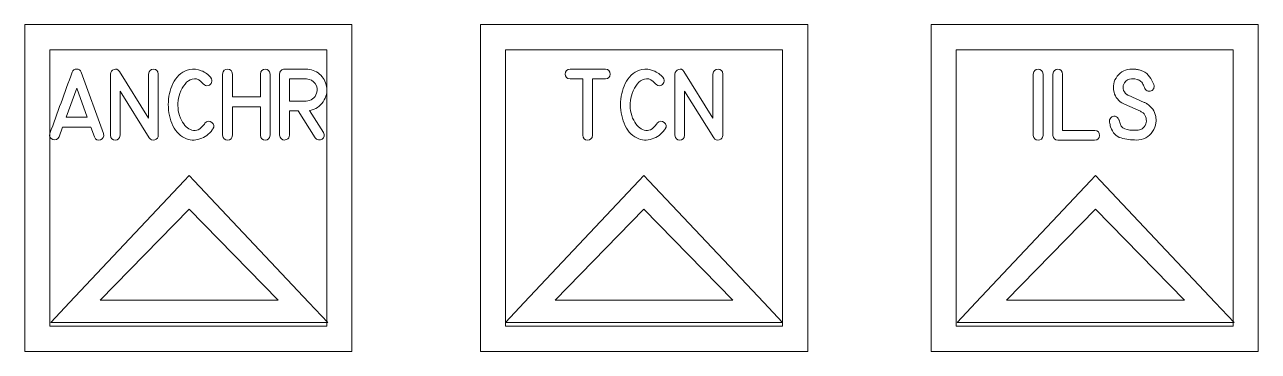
# Model space of a CAD drawing. Header units: millimetres. Extents: x -122 to 123, y -125 to 179.
# Drawn here: x -9.4 to 39.6, y 165.64 to 178.64 of the extents above; entities that cross this region are included whole.
import ezdxf

# ---------------------------------------------------------------- set-up
doc = ezdxf.new("R2010")
doc.units = ezdxf.units.MM
doc.header["$MEASUREMENT"] = 0
doc.layers.add('Cut', color=7, linetype='Continuous')
doc.layers.add('Engrave', color=7, linetype='Continuous')

msp = doc.modelspace()

# ---------------------------------------------------------------- linework, layer by layer
at = {"layer": 'Cut', "color": 250, "lineweight": 9}
for points in [[(-9.4009, 178.6352), (-9.4009, 178.6352), (3.5991, 178.6352), (3.5991, 178.6352), (3.5991, 178.6352), (3.5991, 178.6352), (3.5991, 165.6352), (3.5991, 165.6352), (3.5991, 165.6352), (3.5991, 165.6352), (-9.4009, 165.6352), (-9.4009, 165.6352), (-9.4009, 165.6352), (-9.4009, 165.6352), (-9.4009, 178.6352), (-9.4009, 178.6352)], [(8.6992, 178.6352), (8.6992, 178.6352), (21.6992, 178.6352), (21.6992, 178.6352), (21.6992, 178.6352), (21.6992, 178.6352), (21.6992, 165.6352), (21.6992, 165.6352), (21.6992, 165.6352), (21.6992, 165.6352), (8.6992, 165.6352), (8.6992, 165.6352), (8.6992, 165.6352), (8.6992, 165.6352), (8.6992, 178.6352), (8.6992, 178.6352)], [(26.599, 178.6352), (26.599, 178.6352), (39.599, 178.6352), (39.599, 178.6352), (39.599, 178.6352), (39.599, 178.6352), (39.599, 165.6352), (39.599, 165.6352), (39.599, 165.6352), (39.599, 165.6352), (26.599, 165.6352), (26.599, 165.6352), (26.599, 165.6352), (26.599, 165.6352), (26.599, 178.6352), (26.599, 178.6352)]]:
    msp.add_open_spline(points, degree=3, knots=[0, 0, 0, 0, 0.2, 0.2, 0.2, 0.2, 0.4, 0.4, 0.4, 0.4, 0.6, 0.6, 0.6, 0.6, 1, 1, 1, 1], dxfattribs=at)
at = {"layer": 'Engrave', "color": 2, "lineweight": 9}
for points in [[(-8.4009, 177.6352), (-8.4009, 177.6352), (2.5991, 177.6352), (2.5991, 177.6352), (2.5991, 177.6352), (2.5991, 177.6352), (2.5991, 166.6352), (2.5991, 166.6352), (2.5991, 166.6352), (2.5991, 166.6352), (-8.4009, 166.6352), (-8.4009, 166.6352), (-8.4009, 166.6352), (-8.4009, 166.6352), (-8.4009, 177.6352), (-8.4009, 177.6352)], [(9.6992, 177.6352), (9.6992, 177.6352), (20.6992, 177.6352), (20.6992, 177.6352), (20.6992, 177.6352), (20.6992, 177.6352), (20.6992, 166.6352), (20.6992, 166.6352), (20.6992, 166.6352), (20.6992, 166.6352), (9.6992, 166.6352), (9.6992, 166.6352), (9.6992, 166.6352), (9.6992, 166.6352), (9.6992, 177.6352), (9.6992, 177.6352)], [(27.599, 177.6352), (27.599, 177.6352), (38.599, 177.6352), (38.599, 177.6352), (38.599, 177.6352), (38.599, 177.6352), (38.599, 166.6352), (38.599, 166.6352), (38.599, 166.6352), (38.599, 166.6352), (27.599, 166.6352), (27.599, 166.6352), (27.599, 166.6352), (27.599, 166.6352), (27.599, 177.6352), (27.599, 177.6352)]]:
    msp.add_open_spline(points, degree=3, knots=[0, 0, 0, 0, 0.2, 0.2, 0.2, 0.2, 0.4, 0.4, 0.4, 0.4, 0.6, 0.6, 0.6, 0.6, 1, 1, 1, 1], dxfattribs=at)
at = {"layer": 'Engrave', "color": 240, "lineweight": 9}
for points, knots in [([(-8.3985, 174.3092), (-8.2518, 174.7146), (-8.1045, 175.1196), (-7.9573, 175.5241), (-7.9573, 175.5241), (-7.8096, 175.9286), (-7.6619, 176.3336), (-7.5142, 176.7386), (-7.5142, 176.7386), (-7.4837, 176.8223), (-7.4235, 176.8647), (-7.3336, 176.8656), (-7.3336, 176.8656), (-7.2433, 176.8665), (-7.1826, 176.8242), (-7.1516, 176.7386), (-7.1516, 176.7386), (-7.1516, 176.7386), (-6.2682, 174.3026), (-6.2682, 174.3026), (-6.2682, 174.3026), (-6.241, 174.1728), (-6.2805, 174.0895), (-6.3868, 174.0519), (-6.3868, 174.0519), (-6.4935, 174.0138), (-6.5754, 174.0528), (-6.6337, 174.1676), (-6.6337, 174.1676), (-6.6337, 174.1676), (-6.7753, 174.5617), (-6.7753, 174.5617), (-6.7753, 174.5617), (-6.7753, 174.5617), (-7.8985, 174.5617), (-7.8985, 174.5617), (-7.8985, 174.5617), (-7.8985, 174.5617), (-8.0363, 174.177), (-8.0363, 174.177), (-8.0363, 174.177), (-8.0951, 174.0613), (-8.1789, 174.0236), (-8.287, 174.0636), (-8.287, 174.0636), (-8.3957, 174.1031), (-8.4329, 174.1855), (-8.3985, 174.3092)], [0, 0, 0, 0, 0.0769231, 0.0769231, 0.0769231, 0.0769231, 0.1538462, 0.1538462, 0.1538462, 0.1538462, 0.2307692, 0.2307692, 0.2307692, 0.2307692, 0.3076923, 0.3076923, 0.3076923, 0.3076923, 0.3846154, 0.3846154, 0.3846154, 0.3846154, 0.4615385, 0.4615385, 0.4615385, 0.4615385, 0.5384615, 0.5384615, 0.5384615, 0.5384615, 0.6153846, 0.6153846, 0.6153846, 0.6153846, 0.6923077, 0.6923077, 0.6923077, 0.6923077, 0.7692308, 0.7692308, 0.7692308, 0.7692308, 0.8461538, 0.8461538, 0.8461538, 0.8461538, 1, 1, 1, 1]), ([(-4.0937, 174.2334), (-4.0937, 174.137), (-4.1403, 174.0759), (-4.2334, 174.0495), (-4.2334, 174.0495), (-4.327, 174.0236), (-4.399, 174.0509), (-4.4507, 174.1318), (-4.4507, 174.1318), (-4.4507, 174.1318), (-5.6083, 175.9879), (-5.6083, 175.9879), (-5.6083, 175.9879), (-5.6083, 175.9879), (-5.6083, 174.2334), (-5.6083, 174.2334), (-5.6083, 174.2334), (-5.6285, 174.105), (-5.6934, 174.0406), (-5.803, 174.0406), (-5.803, 174.0406), (-5.9131, 174.0406), (-5.9775, 174.105), (-5.9968, 174.2334), (-5.9968, 174.2334), (-5.9968, 174.2334), (-5.9968, 176.6671), (-5.9968, 176.6671), (-5.9968, 176.6671), (-5.9832, 176.7626), (-5.9342, 176.8256), (-5.85, 176.8562), (-5.85, 176.8562), (-5.7658, 176.8863), (-5.6958, 176.8576), (-5.6398, 176.7706), (-5.6398, 176.7706), (-5.6398, 176.7706), (-4.4822, 174.9117), (-4.4822, 174.9117), (-4.4822, 174.9117), (-4.4822, 174.9117), (-4.4822, 176.6671), (-4.4822, 176.6671), (-4.4822, 176.6671), (-4.4648, 176.7983), (-4.398, 176.8637), (-4.2818, 176.8623), (-4.2818, 176.8623), (-4.1657, 176.8609), (-4.1031, 176.796), (-4.0937, 176.6671), (-4.0937, 176.6671), (-4.0937, 176.6671), (-4.0937, 174.2334), (-4.0937, 174.2334)], [0, 0, 0, 0, 0.0666667, 0.0666667, 0.0666667, 0.0666667, 0.1333333, 0.1333333, 0.1333333, 0.1333333, 0.2, 0.2, 0.2, 0.2, 0.2666667, 0.2666667, 0.2666667, 0.2666667, 0.3333333, 0.3333333, 0.3333333, 0.3333333, 0.4, 0.4, 0.4, 0.4, 0.4666667, 0.4666667, 0.4666667, 0.4666667, 0.5333333, 0.5333333, 0.5333333, 0.5333333, 0.6, 0.6, 0.6, 0.6, 0.6666667, 0.6666667, 0.6666667, 0.6666667, 0.7333333, 0.7333333, 0.7333333, 0.7333333, 0.8, 0.8, 0.8, 0.8, 0.8666667, 0.8666667, 0.8666667, 0.8666667, 1, 1, 1, 1]), ([(-1.9234, 174.4846), (-1.9234, 174.4846), (-1.9356, 174.4663), (-1.9356, 174.4663), (-1.9356, 174.4663), (-1.9385, 174.463), (-1.9408, 174.4597), (-1.9427, 174.4569), (-1.9427, 174.4569), (-1.9441, 174.454), (-1.946, 174.4512), (-1.9479, 174.4484), (-1.9479, 174.4484), (-2.0739, 174.2786), (-2.239, 174.1577), (-2.4436, 174.0853), (-2.4436, 174.0853), (-2.6478, 174.0133), (-2.8491, 174.0265), (-3.0476, 174.1248), (-3.0476, 174.1248), (-3.2781, 174.2395), (-3.4474, 174.4343), (-3.5556, 174.709), (-3.5556, 174.709), (-3.6633, 174.9837), (-3.7099, 175.2692), (-3.6948, 175.5655), (-3.6948, 175.5655), (-3.6793, 175.8618), (-3.6012, 176.1337), (-3.4606, 176.3821), (-3.4606, 176.3821), (-3.3195, 176.6299), (-3.1148, 176.7852), (-2.8463, 176.8477), (-2.8463, 176.8477), (-2.692, 176.8835), (-2.5382, 176.8684), (-2.3848, 176.803), (-2.3848, 176.803), (-2.2315, 176.7372), (-2.1054, 176.645), (-2.0071, 176.5265), (-2.0071, 176.5265), (-2.0062, 176.5265), (-2.0038, 176.5236), (-2.0005, 176.5171), (-2.0005, 176.5171), (-1.9582, 176.462), (-1.9493, 176.4013), (-1.9742, 176.336), (-1.9742, 176.336), (-1.9991, 176.2701), (-2.0443, 176.2292), (-2.1106, 176.2123), (-2.1106, 176.2123), (-2.1812, 176.1939), (-2.2465, 176.2151), (-2.3063, 176.2758), (-2.3063, 176.2758), (-2.4295, 176.4192), (-2.5481, 176.4879), (-2.6619, 176.4827), (-2.6619, 176.4827), (-2.7757, 176.4771), (-2.8778, 176.43), (-2.9676, 176.3421), (-2.9676, 176.3421), (-3.0579, 176.2537), (-3.1327, 176.1408), (-3.1925, 176.0029), (-3.1925, 176.0029), (-3.2522, 175.8651), (-3.2889, 175.7362), (-3.3025, 175.6158), (-3.3025, 175.6158), (-3.319, 175.4818), (-3.3176, 175.3468), (-3.2978, 175.2113), (-3.2978, 175.2113), (-3.2781, 175.0759), (-3.2367, 174.9484), (-3.1732, 174.8289), (-3.1732, 174.8289), (-3.0626, 174.6196), (-2.9239, 174.4884), (-2.7564, 174.4357), (-2.7564, 174.4357), (-2.5885, 174.3825), (-2.4248, 174.463), (-2.2649, 174.676), (-2.2649, 174.676), (-2.2574, 174.685), (-2.2489, 174.6972), (-2.2386, 174.7118), (-2.2386, 174.7118), (-2.1525, 174.8073), (-2.0612, 174.8172), (-1.9653, 174.7414), (-1.9653, 174.7414), (-1.8693, 174.6657), (-1.8552, 174.5801), (-1.9234, 174.4846)], [0, 0, 0, 0, 0.037037, 0.037037, 0.037037, 0.037037, 0.0740741, 0.0740741, 0.0740741, 0.0740741, 0.1111111, 0.1111111, 0.1111111, 0.1111111, 0.1481481, 0.1481481, 0.1481481, 0.1481481, 0.1851852, 0.1851852, 0.1851852, 0.1851852, 0.2222222, 0.2222222, 0.2222222, 0.2222222, 0.2592593, 0.2592593, 0.2592593, 0.2592593, 0.2962963, 0.2962963, 0.2962963, 0.2962963, 0.3333333, 0.3333333, 0.3333333, 0.3333333, 0.3703704, 0.3703704, 0.3703704, 0.3703704, 0.4074074, 0.4074074, 0.4074074, 0.4074074, 0.4444444, 0.4444444, 0.4444444, 0.4444444, 0.4814815, 0.4814815, 0.4814815, 0.4814815, 0.5185185, 0.5185185, 0.5185185, 0.5185185, 0.5555556, 0.5555556, 0.5555556, 0.5555556, 0.5925926, 0.5925926, 0.5925926, 0.5925926, 0.6296296, 0.6296296, 0.6296296, 0.6296296, 0.6666667, 0.6666667, 0.6666667, 0.6666667, 0.7037037, 0.7037037, 0.7037037, 0.7037037, 0.7407407, 0.7407407, 0.7407407, 0.7407407, 0.7777778, 0.7777778, 0.7777778, 0.7777778, 0.8148148, 0.8148148, 0.8148148, 0.8148148, 0.8518519, 0.8518519, 0.8518519, 0.8518519, 0.8888889, 0.8888889, 0.8888889, 0.8888889, 0.9259259, 0.9259259, 0.9259259, 0.9259259, 1, 1, 1, 1]), ([(-1.5386, 174.2334), (-1.5386, 174.2334), (-1.5386, 176.6699), (-1.5386, 176.6699), (-1.5386, 176.6699), (-1.5193, 176.8021), (-1.4521, 176.867), (-1.3373, 176.8651), (-1.3373, 176.8651), (-1.2225, 176.8628), (-1.16, 176.7974), (-1.1501, 176.6699), (-1.1501, 176.6699), (-1.1501, 176.6699), (-1.1501, 175.7588), (-1.1501, 175.7588), (-1.1501, 175.7588), (-1.1501, 175.7588), (-0.0405, 175.7588), (-0.0405, 175.7588), (-0.0405, 175.7588), (-0.0405, 175.7588), (-0.0405, 176.6699), (-0.0405, 176.6699), (-0.0405, 176.6699), (-0.0212, 176.7993), (0.0437, 176.8647), (0.1542, 176.8651), (0.1542, 176.8651), (0.2648, 176.8656), (0.3306, 176.8002), (0.3509, 176.6699), (0.3509, 176.6699), (0.3509, 176.6699), (0.3509, 174.2334), (0.3509, 174.2334), (0.3509, 174.2334), (0.3306, 174.1041), (0.2648, 174.0396), (0.1542, 174.0401), (0.1542, 174.0401), (0.0437, 174.0406), (-0.0212, 174.105), (-0.0405, 174.2334), (-0.0405, 174.2334), (-0.0405, 174.2334), (-0.0405, 175.3675), (-0.0405, 175.3675), (-0.0405, 175.3675), (-0.0405, 175.3675), (-1.1501, 175.3675), (-1.1501, 175.3675), (-1.1501, 175.3675), (-1.1501, 175.3675), (-1.1501, 174.2334), (-1.1501, 174.2334), (-1.1501, 174.2334), (-1.16, 174.1069), (-1.2225, 174.0425), (-1.3373, 174.0406), (-1.3373, 174.0406), (-1.4521, 174.0387), (-1.5193, 174.1031), (-1.5386, 174.2334)], [0, 0, 0, 0, 0.0588235, 0.0588235, 0.0588235, 0.0588235, 0.1176471, 0.1176471, 0.1176471, 0.1176471, 0.1764706, 0.1764706, 0.1764706, 0.1764706, 0.2352941, 0.2352941, 0.2352941, 0.2352941, 0.2941176, 0.2941176, 0.2941176, 0.2941176, 0.3529412, 0.3529412, 0.3529412, 0.3529412, 0.4117647, 0.4117647, 0.4117647, 0.4117647, 0.4705882, 0.4705882, 0.4705882, 0.4705882, 0.5294118, 0.5294118, 0.5294118, 0.5294118, 0.5882353, 0.5882353, 0.5882353, 0.5882353, 0.6470588, 0.6470588, 0.6470588, 0.6470588, 0.7058824, 0.7058824, 0.7058824, 0.7058824, 0.7647059, 0.7647059, 0.7647059, 0.7647059, 0.8235294, 0.8235294, 0.8235294, 0.8235294, 0.8823529, 0.8823529, 0.8823529, 0.8823529, 1, 1, 1, 1]), ([(2.4657, 174.3426), (2.5245, 174.2386), (2.508, 174.1516), (2.4163, 174.0806), (2.4163, 174.0806), (2.3721, 174.0495), (2.3213, 174.0387), (2.2639, 174.049), (2.2639, 174.049), (2.2065, 174.0589), (2.1646, 174.0876), (2.1378, 174.1342), (2.1378, 174.1342), (2.1378, 174.1342), (1.4586, 175.208), (1.4586, 175.208), (1.4586, 175.208), (1.4586, 175.208), (1.1138, 175.208), (1.1138, 175.208), (1.1138, 175.208), (1.1138, 175.208), (1.1138, 174.2377), (1.1138, 174.2377), (1.1138, 174.2377), (1.1138, 174.1577), (1.0776, 174.1003), (1.0052, 174.0646), (1.0052, 174.0646), (0.9323, 174.0293), (0.8645, 174.0359), (0.801, 174.0848), (0.801, 174.0848), (0.7507, 174.1224), (0.7253, 174.1732), (0.7253, 174.2377), (0.7253, 174.2377), (0.7253, 174.2377), (0.7253, 176.6727), (0.7253, 176.6727), (0.7253, 176.6727), (0.7253, 176.7259), (0.7441, 176.7715), (0.7813, 176.8092), (0.7813, 176.8092), (0.8184, 176.8468), (0.8641, 176.8656), (0.9182, 176.8656), (0.9182, 176.8656), (0.9182, 176.8656), (1.7737, 176.8656), (1.7737, 176.8656), (1.7737, 176.8656), (1.9798, 176.8656), (2.1585, 176.8002), (2.31, 176.6695), (2.31, 176.6695), (2.4614, 176.5382), (2.556, 176.3722), (2.5927, 176.1709), (2.5927, 176.1709), (2.6312, 175.955), (2.5856, 175.7532), (2.4553, 175.5655), (2.4553, 175.5655), (2.3255, 175.3774), (2.1529, 175.2635), (1.9379, 175.2231), (1.9379, 175.2231), (1.9379, 175.2231), (1.9116, 175.2188), (1.9116, 175.2188), (1.9116, 175.2188), (1.9116, 175.2188), (2.4657, 174.3426), (2.4657, 174.3426)], [0, 0, 0, 0, 0.05, 0.05, 0.05, 0.05, 0.1, 0.1, 0.1, 0.1, 0.15, 0.15, 0.15, 0.15, 0.2, 0.2, 0.2, 0.2, 0.25, 0.25, 0.25, 0.25, 0.3, 0.3, 0.3, 0.3, 0.35, 0.35, 0.35, 0.35, 0.4, 0.4, 0.4, 0.4, 0.45, 0.45, 0.45, 0.45, 0.5, 0.5, 0.5, 0.5, 0.55, 0.55, 0.55, 0.55, 0.6, 0.6, 0.6, 0.6, 0.65, 0.65, 0.65, 0.65, 0.7, 0.7, 0.7, 0.7, 0.75, 0.75, 0.75, 0.75, 0.8, 0.8, 0.8, 0.8, 0.85, 0.85, 0.85, 0.85, 0.9, 0.9, 0.9, 0.9, 1, 1, 1, 1]), ([(1.7737, 175.5951), (1.8678, 175.5951), (1.9544, 175.6234), (2.0339, 175.6807), (2.0339, 175.6807), (2.1134, 175.7377), (2.1665, 175.812), (2.1943, 175.9037), (2.1943, 175.9037), (2.2375, 176.0453), (2.2178, 176.1732), (2.135, 176.2875), (2.135, 176.2875), (2.0522, 176.4018), (1.9384, 176.4648), (1.7935, 176.4771), (1.7935, 176.4771), (1.7935, 176.4771), (1.1138, 176.4771), (1.1138, 176.4771), (1.1138, 176.4771), (1.1138, 176.4771), (1.1138, 175.5951), (1.1138, 175.5951), (1.1138, 175.5951), (1.1138, 175.5951), (1.7737, 175.5951), (1.7737, 175.5951)], [0, 0, 0, 0, 0.125, 0.125, 0.125, 0.125, 0.25, 0.25, 0.25, 0.25, 0.375, 0.375, 0.375, 0.375, 0.5, 0.5, 0.5, 0.5, 0.625, 0.625, 0.625, 0.625, 0.75, 0.75, 0.75, 0.75, 1, 1, 1, 1]), ([(12.7695, 174.2363), (12.7695, 174.2363), (12.7695, 176.4771), (12.7695, 176.4771), (12.7695, 176.4771), (12.7695, 176.4771), (12.2639, 176.4771), (12.2639, 176.4771), (12.2639, 176.4771), (12.1354, 176.487), (12.071, 176.5519), (12.0715, 176.6704), (12.0715, 176.6704), (12.0719, 176.7894), (12.1364, 176.8548), (12.2639, 176.8656), (12.2639, 176.8656), (12.2639, 176.8656), (13.6627, 176.8656), (13.6627, 176.8656), (13.6627, 176.8656), (13.7892, 176.8557), (13.8532, 176.7903), (13.8537, 176.6704), (13.8537, 176.6704), (13.8542, 176.5509), (13.7902, 176.486), (13.6627, 176.4771), (13.6627, 176.4771), (13.6627, 176.4771), (13.1585, 176.4771), (13.1585, 176.4771), (13.1585, 176.4771), (13.1585, 176.4771), (13.1585, 174.2363), (13.1585, 174.2363), (13.1585, 174.2363), (13.1373, 174.106), (13.0696, 174.0415), (12.9548, 174.0434), (12.9548, 174.0434), (12.8405, 174.0453), (12.7789, 174.1097), (12.7695, 174.2363)], [0, 0, 0, 0, 0.0833333, 0.0833333, 0.0833333, 0.0833333, 0.1666667, 0.1666667, 0.1666667, 0.1666667, 0.25, 0.25, 0.25, 0.25, 0.3333333, 0.3333333, 0.3333333, 0.3333333, 0.4166667, 0.4166667, 0.4166667, 0.4166667, 0.5, 0.5, 0.5, 0.5, 0.5833333, 0.5833333, 0.5833333, 0.5833333, 0.6666667, 0.6666667, 0.6666667, 0.6666667, 0.75, 0.75, 0.75, 0.75, 0.8333333, 0.8333333, 0.8333333, 0.8333333, 1, 1, 1, 1]), ([(16.0395, 174.4846), (16.0395, 174.4846), (16.0273, 174.4663), (16.0273, 174.4663), (16.0273, 174.4663), (16.0244, 174.463), (16.0221, 174.4597), (16.0202, 174.4569), (16.0202, 174.4569), (16.0188, 174.454), (16.0169, 174.4512), (16.015, 174.4484), (16.015, 174.4484), (15.889, 174.2786), (15.7239, 174.1577), (15.5193, 174.0853), (15.5193, 174.0853), (15.3151, 174.0133), (15.1138, 174.0265), (14.9153, 174.1248), (14.9153, 174.1248), (14.6848, 174.2395), (14.5155, 174.4343), (14.4073, 174.709), (14.4073, 174.709), (14.2996, 174.9837), (14.253, 175.2692), (14.2681, 175.5655), (14.2681, 175.5655), (14.2836, 175.8618), (14.3617, 176.1337), (14.5023, 176.3821), (14.5023, 176.3821), (14.6434, 176.6299), (14.8481, 176.7852), (15.1166, 176.8477), (15.1166, 176.8477), (15.2709, 176.8835), (15.4247, 176.8684), (15.5781, 176.803), (15.5781, 176.803), (15.7314, 176.7372), (15.8575, 176.645), (15.9558, 176.5265), (15.9558, 176.5265), (15.9567, 176.5265), (15.9591, 176.5236), (15.9624, 176.5171), (15.9624, 176.5171), (16.0047, 176.462), (16.0136, 176.4013), (15.9887, 176.336), (15.9887, 176.336), (15.9638, 176.2701), (15.9186, 176.2292), (15.8523, 176.2123), (15.8523, 176.2123), (15.7817, 176.1939), (15.7164, 176.2151), (15.6566, 176.2758), (15.6566, 176.2758), (15.5334, 176.4192), (15.4148, 176.4879), (15.301, 176.4827), (15.301, 176.4827), (15.1872, 176.4771), (15.0851, 176.43), (14.9953, 176.3421), (14.9953, 176.3421), (14.905, 176.2537), (14.8302, 176.1408), (14.7704, 176.0029), (14.7704, 176.0029), (14.7107, 175.8651), (14.674, 175.7362), (14.6604, 175.6158), (14.6604, 175.6158), (14.6439, 175.4818), (14.6453, 175.3468), (14.6651, 175.2113), (14.6651, 175.2113), (14.6848, 175.0759), (14.7262, 174.9484), (14.7897, 174.8289), (14.7897, 174.8289), (14.9003, 174.6196), (15.039, 174.4884), (15.2065, 174.4357), (15.2065, 174.4357), (15.3744, 174.3825), (15.5381, 174.463), (15.698, 174.676), (15.698, 174.676), (15.7055, 174.685), (15.714, 174.6972), (15.7243, 174.7118), (15.7243, 174.7118), (15.8104, 174.8073), (15.9017, 174.8172), (15.9976, 174.7414), (15.9976, 174.7414), (16.0936, 174.6657), (16.1077, 174.5801), (16.0395, 174.4846)], [0, 0, 0, 0, 0.037037, 0.037037, 0.037037, 0.037037, 0.0740741, 0.0740741, 0.0740741, 0.0740741, 0.1111111, 0.1111111, 0.1111111, 0.1111111, 0.1481481, 0.1481481, 0.1481481, 0.1481481, 0.1851852, 0.1851852, 0.1851852, 0.1851852, 0.2222222, 0.2222222, 0.2222222, 0.2222222, 0.2592593, 0.2592593, 0.2592593, 0.2592593, 0.2962963, 0.2962963, 0.2962963, 0.2962963, 0.3333333, 0.3333333, 0.3333333, 0.3333333, 0.3703704, 0.3703704, 0.3703704, 0.3703704, 0.4074074, 0.4074074, 0.4074074, 0.4074074, 0.4444444, 0.4444444, 0.4444444, 0.4444444, 0.4814815, 0.4814815, 0.4814815, 0.4814815, 0.5185185, 0.5185185, 0.5185185, 0.5185185, 0.5555556, 0.5555556, 0.5555556, 0.5555556, 0.5925926, 0.5925926, 0.5925926, 0.5925926, 0.6296296, 0.6296296, 0.6296296, 0.6296296, 0.6666667, 0.6666667, 0.6666667, 0.6666667, 0.7037037, 0.7037037, 0.7037037, 0.7037037, 0.7407407, 0.7407407, 0.7407407, 0.7407407, 0.7777778, 0.7777778, 0.7777778, 0.7777778, 0.8148148, 0.8148148, 0.8148148, 0.8148148, 0.8518519, 0.8518519, 0.8518519, 0.8518519, 0.8888889, 0.8888889, 0.8888889, 0.8888889, 0.9259259, 0.9259259, 0.9259259, 0.9259259, 1, 1, 1, 1]), ([(18.3274, 174.2334), (18.3274, 174.137), (18.2808, 174.0759), (18.1877, 174.0495), (18.1877, 174.0495), (18.0941, 174.0236), (18.0221, 174.0509), (17.9704, 174.1318), (17.9704, 174.1318), (17.9704, 174.1318), (16.8128, 175.9879), (16.8128, 175.9879), (16.8128, 175.9879), (16.8128, 175.9879), (16.8128, 174.2334), (16.8128, 174.2334), (16.8128, 174.2334), (16.7926, 174.105), (16.7277, 174.0406), (16.6181, 174.0406), (16.6181, 174.0406), (16.508, 174.0406), (16.4436, 174.105), (16.4243, 174.2334), (16.4243, 174.2334), (16.4243, 174.2334), (16.4243, 176.6671), (16.4243, 176.6671), (16.4243, 176.6671), (16.4379, 176.7626), (16.4869, 176.8256), (16.5711, 176.8562), (16.5711, 176.8562), (16.6553, 176.8863), (16.7253, 176.8576), (16.7813, 176.7706), (16.7813, 176.7706), (16.7813, 176.7706), (17.9389, 174.9117), (17.9389, 174.9117), (17.9389, 174.9117), (17.9389, 174.9117), (17.9389, 176.6671), (17.9389, 176.6671), (17.9389, 176.6671), (17.9563, 176.7983), (18.0231, 176.8637), (18.1393, 176.8623), (18.1393, 176.8623), (18.2554, 176.8609), (18.318, 176.796), (18.3274, 176.6671), (18.3274, 176.6671), (18.3274, 176.6671), (18.3274, 174.2334), (18.3274, 174.2334)], [0, 0, 0, 0, 0.0666667, 0.0666667, 0.0666667, 0.0666667, 0.1333333, 0.1333333, 0.1333333, 0.1333333, 0.2, 0.2, 0.2, 0.2, 0.2666667, 0.2666667, 0.2666667, 0.2666667, 0.3333333, 0.3333333, 0.3333333, 0.3333333, 0.4, 0.4, 0.4, 0.4, 0.4666667, 0.4666667, 0.4666667, 0.4666667, 0.5333333, 0.5333333, 0.5333333, 0.5333333, 0.6, 0.6, 0.6, 0.6, 0.6666667, 0.6666667, 0.6666667, 0.6666667, 0.7333333, 0.7333333, 0.7333333, 0.7333333, 0.8, 0.8, 0.8, 0.8, 0.8666667, 0.8666667, 0.8666667, 0.8666667, 1, 1, 1, 1]), ([(31.0475, 174.2299), (31.0273, 174.1006), (30.9619, 174.0361), (30.8514, 174.0366), (30.8514, 174.0366), (30.7404, 174.0371), (30.6755, 174.1015), (30.6562, 174.2299), (30.6562, 174.2299), (30.6562, 174.2299), (30.6562, 176.6664), (30.6562, 176.6664), (30.6562, 176.6664), (30.6755, 176.7958), (30.7404, 176.8612), (30.8514, 176.8616), (30.8514, 176.8616), (30.9619, 176.8621), (31.0273, 176.7967), (31.0475, 176.6664), (31.0475, 176.6664), (31.0475, 176.6664), (31.0475, 174.2299), (31.0475, 174.2299)], [0, 0, 0, 0, 0.1428571, 0.1428571, 0.1428571, 0.1428571, 0.2857143, 0.2857143, 0.2857143, 0.2857143, 0.4285714, 0.4285714, 0.4285714, 0.4285714, 0.5714286, 0.5714286, 0.5714286, 0.5714286, 0.7142857, 0.7142857, 0.7142857, 0.7142857, 1, 1, 1, 1]), ([(31.6346, 174.0385), (31.5217, 174.046), (31.4563, 174.1095), (31.4389, 174.2299), (31.4389, 174.2299), (31.4389, 174.2299), (31.4389, 176.6664), (31.4389, 176.6664), (31.4389, 176.6664), (31.4582, 176.7986), (31.5254, 176.8635), (31.6402, 176.8616), (31.6402, 176.8616), (31.755, 176.8593), (31.8175, 176.7939), (31.8274, 176.6664), (31.8274, 176.6664), (31.8274, 176.6664), (31.8274, 174.4232), (31.8274, 174.4232), (31.8274, 174.4232), (31.8274, 174.4232), (33.0993, 174.4242), (33.0993, 174.4242), (33.0993, 174.4242), (33.2301, 174.4096), (33.2945, 174.3438), (33.2931, 174.2266), (33.2931, 174.2266), (33.2917, 174.1095), (33.2268, 174.047), (33.0979, 174.0385), (33.0979, 174.0385), (33.0979, 174.0385), (31.6346, 174.0385), (31.6346, 174.0385)], [0, 0, 0, 0, 0.1, 0.1, 0.1, 0.1, 0.2, 0.2, 0.2, 0.2, 0.3, 0.3, 0.3, 0.3, 0.4, 0.4, 0.4, 0.4, 0.5, 0.5, 0.5, 0.5, 0.6, 0.6, 0.6, 0.6, 0.7, 0.7, 0.7, 0.7, 0.8, 0.8, 0.8, 0.8, 1, 1, 1, 1]), ([(35.0711, 175.5418), (35.0711, 175.5418), (35.0932, 175.5324), (35.0932, 175.5324), (35.0932, 175.5324), (35.0932, 175.5324), (35.1181, 175.5201), (35.1181, 175.5201), (35.1181, 175.5201), (35.1181, 175.5201), (35.1402, 175.5074), (35.1402, 175.5074), (35.1402, 175.5074), (35.1463, 175.5027), (35.1539, 175.4985), (35.1614, 175.4943), (35.1614, 175.4943), (35.1694, 175.4905), (35.1769, 175.4858), (35.1844, 175.4816), (35.1844, 175.4816), (35.366, 175.3621), (35.4789, 175.1965), (35.5217, 174.9853), (35.5217, 174.9853), (35.5381, 174.9026), (35.5419, 174.8174), (35.533, 174.7304), (35.533, 174.7304), (35.5179, 174.6053), (35.4742, 174.49), (35.4013, 174.3837), (35.4013, 174.3837), (35.3284, 174.2774), (35.2366, 174.1956), (35.1266, 174.1377), (35.1266, 174.1377), (35.008, 174.0752), (34.8853, 174.0441), (34.7583, 174.0441), (34.7583, 174.0441), (34.5452, 174.0441), (34.342, 174.0714), (34.1477, 174.126), (34.1477, 174.126), (33.9539, 174.1805), (33.8157, 174.3268), (33.7333, 174.5648), (33.7333, 174.5648), (33.7221, 174.5954), (33.7141, 174.6264), (33.7084, 174.6584), (33.7084, 174.6584), (33.7028, 174.6909), (33.6962, 174.7229), (33.6891, 174.7553), (33.6891, 174.7553), (33.6755, 174.8212), (33.6915, 174.8795), (33.7381, 174.9303), (33.7381, 174.9303), (33.7841, 174.9806), (33.842, 174.9999), (33.9107, 174.9882), (33.9107, 174.9882), (33.9836, 174.9731), (34.0339, 174.9284), (34.0626, 174.8532), (34.0626, 174.8532), (34.0626, 174.8532), (34.0668, 174.8405), (34.0668, 174.8405), (34.0668, 174.8405), (34.1106, 174.641), (34.1877, 174.522), (34.2973, 174.4835), (34.2973, 174.4835), (34.4074, 174.4449), (34.5598, 174.4275), (34.7555, 174.4312), (34.7555, 174.4312), (34.9356, 174.4312), (35.0593, 174.5159), (35.1266, 174.6848), (35.1266, 174.6848), (35.1557, 174.76), (35.1604, 174.8386), (35.1402, 174.92), (35.1402, 174.92), (35.12, 175.0009), (35.08, 175.0691), (35.0203, 175.1232), (35.0203, 175.1232), (34.9935, 175.1462), (34.9587, 175.1674), (34.9154, 175.1876), (34.9154, 175.1876), (34.9154, 175.1876), (34.2776, 175.4675), (34.2776, 175.4675), (34.2776, 175.4675), (34.2776, 175.4675), (34.2569, 175.4788), (34.2569, 175.4788), (34.2569, 175.4788), (34.048, 175.5888), (33.9187, 175.7454), (33.8683, 175.9486), (33.8683, 175.9486), (33.8067, 176.1838), (33.8495, 176.3946), (33.9972, 176.5818), (33.9972, 176.5818), (34.1444, 176.7685), (34.3382, 176.8621), (34.5777, 176.8621), (34.5777, 176.8621), (34.5777, 176.8621), (34.7296, 176.8579), (34.7296, 176.8579), (34.7296, 176.8579), (34.779, 176.8489), (34.827, 176.84), (34.8726, 176.8311), (34.8726, 176.8311), (34.9187, 176.8226), (34.9652, 176.8075), (35.0118, 176.7864), (35.0118, 176.7864), (35.1275, 176.7323), (35.2164, 176.6575), (35.278, 176.5629), (35.278, 176.5629), (35.3396, 176.4684), (35.3952, 176.3659), (35.4445, 176.2558), (35.4445, 176.2558), (35.4492, 176.2454), (35.4535, 176.2337), (35.4572, 176.22), (35.4572, 176.22), (35.4671, 176.1749), (35.4624, 176.134), (35.4431, 176.0973), (35.4431, 176.0973), (35.4323, 176.0742), (35.4206, 176.0568), (35.4088, 176.0451), (35.4088, 176.0451), (35.397, 176.0328), (35.3872, 176.0248), (35.3801, 176.0201), (35.3801, 176.0201), (35.3321, 175.9863), (35.2799, 175.9759), (35.223, 175.99), (35.223, 175.99), (35.1656, 176.0027), (35.1223, 176.0394), (35.0918, 176.1001), (35.0918, 176.1001), (35.0678, 176.1533), (35.0424, 176.2078), (35.0156, 176.2633), (35.0156, 176.2633), (34.9883, 176.3188), (34.9502, 176.3649), (34.9017, 176.4021), (34.9017, 176.4021), (34.8815, 176.4167), (34.8618, 176.4275), (34.8429, 176.4341), (34.8429, 176.4341), (34.8241, 176.4411), (34.8034, 176.4486), (34.7804, 176.4571), (34.7804, 176.4571), (34.7804, 176.4571), (34.691, 176.4722), (34.691, 176.4722), (34.691, 176.4722), (34.691, 176.4722), (34.564, 176.4764), (34.564, 176.4764), (34.564, 176.4764), (34.4408, 176.4745), (34.3467, 176.4214), (34.2818, 176.3165), (34.2818, 176.3165), (34.2376, 176.2492), (34.2211, 176.1744), (34.2319, 176.0916), (34.2319, 176.0916), (34.2446, 175.99), (34.2926, 175.911), (34.3754, 175.8546), (34.3754, 175.8546), (34.3792, 175.8522), (34.3829, 175.8489), (34.3876, 175.8456), (34.3876, 175.8456), (34.3923, 175.8428), (34.3975, 175.8395), (34.4027, 175.8367), (34.4027, 175.8367), (34.4027, 175.8367), (34.4182, 175.8301), (34.4182, 175.8301), (34.4182, 175.8301), (34.4182, 175.8301), (34.4347, 175.8231), (34.4347, 175.8231), (34.4347, 175.8231), (34.4347, 175.8231), (35.0711, 175.5418), (35.0711, 175.5418)], [0, 0, 0, 0, 0.0181818, 0.0181818, 0.0181818, 0.0181818, 0.0363636, 0.0363636, 0.0363636, 0.0363636, 0.0545455, 0.0545455, 0.0545455, 0.0545455, 0.0727273, 0.0727273, 0.0727273, 0.0727273, 0.0909091, 0.0909091, 0.0909091, 0.0909091, 0.1090909, 0.1090909, 0.1090909, 0.1090909, 0.1272727, 0.1272727, 0.1272727, 0.1272727, 0.1454545, 0.1454545, 0.1454545, 0.1454545, 0.1636364, 0.1636364, 0.1636364, 0.1636364, 0.1818182, 0.1818182, 0.1818182, 0.1818182, 0.2, 0.2, 0.2, 0.2, 0.2181818, 0.2181818, 0.2181818, 0.2181818, 0.2363636, 0.2363636, 0.2363636, 0.2363636, 0.2545455, 0.2545455, 0.2545455, 0.2545455, 0.2727273, 0.2727273, 0.2727273, 0.2727273, 0.2909091, 0.2909091, 0.2909091, 0.2909091, 0.3090909, 0.3090909, 0.3090909, 0.3090909, 0.3272727, 0.3272727, 0.3272727, 0.3272727, 0.3454545, 0.3454545, 0.3454545, 0.3454545, 0.3636364, 0.3636364, 0.3636364, 0.3636364, 0.3818182, 0.3818182, 0.3818182, 0.3818182, 0.4, 0.4, 0.4, 0.4, 0.4181818, 0.4181818, 0.4181818, 0.4181818, 0.4363636, 0.4363636, 0.4363636, 0.4363636, 0.4545455, 0.4545455, 0.4545455, 0.4545455, 0.4727273, 0.4727273, 0.4727273, 0.4727273, 0.4909091, 0.4909091, 0.4909091, 0.4909091, 0.5090909, 0.5090909, 0.5090909, 0.5090909, 0.5272727, 0.5272727, 0.5272727, 0.5272727, 0.5454545, 0.5454545, 0.5454545, 0.5454545, 0.5636364, 0.5636364, 0.5636364, 0.5636364, 0.5818182, 0.5818182, 0.5818182, 0.5818182, 0.6, 0.6, 0.6, 0.6, 0.6181818, 0.6181818, 0.6181818, 0.6181818, 0.6363636, 0.6363636, 0.6363636, 0.6363636, 0.6545455, 0.6545455, 0.6545455, 0.6545455, 0.6727273, 0.6727273, 0.6727273, 0.6727273, 0.6909091, 0.6909091, 0.6909091, 0.6909091, 0.7090909, 0.7090909, 0.7090909, 0.7090909, 0.7272727, 0.7272727, 0.7272727, 0.7272727, 0.7454545, 0.7454545, 0.7454545, 0.7454545, 0.7636364, 0.7636364, 0.7636364, 0.7636364, 0.7818182, 0.7818182, 0.7818182, 0.7818182, 0.8, 0.8, 0.8, 0.8, 0.8181818, 0.8181818, 0.8181818, 0.8181818, 0.8363636, 0.8363636, 0.8363636, 0.8363636, 0.8545455, 0.8545455, 0.8545455, 0.8545455, 0.8727273, 0.8727273, 0.8727273, 0.8727273, 0.8909091, 0.8909091, 0.8909091, 0.8909091, 0.9090909, 0.9090909, 0.9090909, 0.9090909, 0.9272727, 0.9272727, 0.9272727, 0.9272727, 0.9454545, 0.9454545, 0.9454545, 0.9454545, 0.9636364, 0.9636364, 0.9636364, 0.9636364, 1, 1, 1, 1]), ([(-6.9159, 174.9489), (-6.9159, 174.9489), (-7.335, 176.1064), (-7.335, 176.1064), (-7.335, 176.1064), (-7.335, 176.1064), (-7.7565, 174.9489), (-7.7565, 174.9489), (-7.7565, 174.9489), (-7.7565, 174.9489), (-6.9159, 174.9489), (-6.9159, 174.9489)], [0, 0, 0, 0, 0.25, 0.25, 0.25, 0.25, 0.5, 0.5, 0.5, 0.5, 1, 1, 1, 1]), ([(-7.335, 176.1064), (-7.335, 176.1064), (-6.9159, 174.9489), (-6.9159, 174.9489), (-6.9159, 174.9489), (-6.9159, 174.9489), (-7.335, 176.1064), (-7.335, 176.1064)], [0, 0, 0, 0, 0.3333333, 0.3333333, 0.3333333, 0.3333333, 1, 1, 1, 1]), ([(-2.6723, 172.422), (-2.6723, 172.422), (1.8894, 167.5795), (1.8894, 167.5795), (1.8894, 167.5795), (1.8894, 167.5795), (2.6371, 166.7859), (2.6371, 166.7859), (2.6371, 166.7859), (2.6371, 166.7859), (1.6899, 166.7859), (1.6899, 166.7859), (1.6899, 166.7859), (1.6899, 166.7859), (-7.4196, 166.7859), (-7.4196, 166.7859), (-7.4196, 166.7859), (-7.4196, 166.7859), (-8.3629, 166.7859), (-8.3629, 166.7859), (-8.3629, 166.7859), (-8.3629, 166.7859), (-7.6191, 167.5781), (-7.6191, 167.5781), (-7.6191, 167.5781), (-7.6191, 167.5781), (-3.0713, 172.4202), (-3.0713, 172.4202), (-3.0713, 172.4202), (-3.0713, 172.4202), (-2.8712, 172.6334), (-2.8712, 172.6334), (-2.8712, 172.6334), (-2.8712, 172.6334), (-2.6723, 172.422), (-2.6723, 172.422)], [0, 0, 0, 0, 0.1, 0.1, 0.1, 0.1, 0.2, 0.2, 0.2, 0.2, 0.3, 0.3, 0.3, 0.3, 0.4, 0.4, 0.4, 0.4, 0.5, 0.5, 0.5, 0.5, 0.6, 0.6, 0.6, 0.6, 0.7, 0.7, 0.7, 0.7, 0.8, 0.8, 0.8, 0.8, 1, 1, 1, 1]), ([(15.3918, 172.422), (15.3918, 172.422), (19.9535, 167.5795), (19.9535, 167.5795), (19.9535, 167.5795), (19.9535, 167.5795), (20.7012, 166.7859), (20.7012, 166.7859), (20.7012, 166.7859), (20.7012, 166.7859), (19.754, 166.7859), (19.754, 166.7859), (19.754, 166.7859), (19.754, 166.7859), (10.6445, 166.7859), (10.6445, 166.7859), (10.6445, 166.7859), (10.6445, 166.7859), (9.7012, 166.7859), (9.7012, 166.7859), (9.7012, 166.7859), (9.7012, 166.7859), (10.445, 167.5781), (10.445, 167.5781), (10.445, 167.5781), (10.445, 167.5781), (14.9928, 172.4202), (14.9928, 172.4202), (14.9928, 172.4202), (14.9928, 172.4202), (15.1929, 172.6334), (15.1929, 172.6334), (15.1929, 172.6334), (15.1929, 172.6334), (15.3918, 172.422), (15.3918, 172.422)], [0, 0, 0, 0, 0.1, 0.1, 0.1, 0.1, 0.2, 0.2, 0.2, 0.2, 0.3, 0.3, 0.3, 0.3, 0.4, 0.4, 0.4, 0.4, 0.5, 0.5, 0.5, 0.5, 0.6, 0.6, 0.6, 0.6, 0.7, 0.7, 0.7, 0.7, 0.8, 0.8, 0.8, 0.8, 1, 1, 1, 1]), ([(33.3276, 172.422), (33.3276, 172.422), (37.8893, 167.5795), (37.8893, 167.5795), (37.8893, 167.5795), (37.8893, 167.5795), (38.637, 166.7859), (38.637, 166.7859), (38.637, 166.7859), (38.637, 166.7859), (37.6898, 166.7859), (37.6898, 166.7859), (37.6898, 166.7859), (37.6898, 166.7859), (28.5803, 166.7859), (28.5803, 166.7859), (28.5803, 166.7859), (28.5803, 166.7859), (27.637, 166.7859), (27.637, 166.7859), (27.637, 166.7859), (27.637, 166.7859), (28.3808, 167.5781), (28.3808, 167.5781), (28.3808, 167.5781), (28.3808, 167.5781), (32.9286, 172.4202), (32.9286, 172.4202), (32.9286, 172.4202), (32.9286, 172.4202), (33.1287, 172.6334), (33.1287, 172.6334), (33.1287, 172.6334), (33.1287, 172.6334), (33.3276, 172.422), (33.3276, 172.422)], [0, 0, 0, 0, 0.1, 0.1, 0.1, 0.1, 0.2, 0.2, 0.2, 0.2, 0.3, 0.3, 0.3, 0.3, 0.4, 0.4, 0.4, 0.4, 0.5, 0.5, 0.5, 0.5, 0.6, 0.6, 0.6, 0.6, 0.7, 0.7, 0.7, 0.7, 0.8, 0.8, 0.8, 0.8, 1, 1, 1, 1]), ([(0.6634, 167.6732), (0.6634, 167.6732), (-2.8723, 171.2944), (-2.8723, 171.2944), (-2.8723, 171.2944), (-2.8723, 171.2944), (-6.397, 167.6732), (-6.397, 167.6732), (-6.397, 167.6732), (-6.397, 167.6732), (0.6634, 167.6732), (0.6634, 167.6732)], [0, 0, 0, 0, 0.25, 0.25, 0.25, 0.25, 0.5, 0.5, 0.5, 0.5, 1, 1, 1, 1]), ([(18.7275, 167.6732), (18.7275, 167.6732), (15.1918, 171.2944), (15.1918, 171.2944), (15.1918, 171.2944), (15.1918, 171.2944), (11.6671, 167.6732), (11.6671, 167.6732), (11.6671, 167.6732), (11.6671, 167.6732), (18.7275, 167.6732), (18.7275, 167.6732)], [0, 0, 0, 0, 0.25, 0.25, 0.25, 0.25, 0.5, 0.5, 0.5, 0.5, 1, 1, 1, 1]), ([(36.6633, 167.6732), (36.6633, 167.6732), (33.1276, 171.2944), (33.1276, 171.2944), (33.1276, 171.2944), (33.1276, 171.2944), (29.6029, 167.6732), (29.6029, 167.6732), (29.6029, 167.6732), (29.6029, 167.6732), (36.6633, 167.6732), (36.6633, 167.6732)], [0, 0, 0, 0, 0.25, 0.25, 0.25, 0.25, 0.5, 0.5, 0.5, 0.5, 1, 1, 1, 1])]:
    msp.add_open_spline(points, degree=3, knots=knots, dxfattribs=at)

doc.saveas('drawing.dxf')
